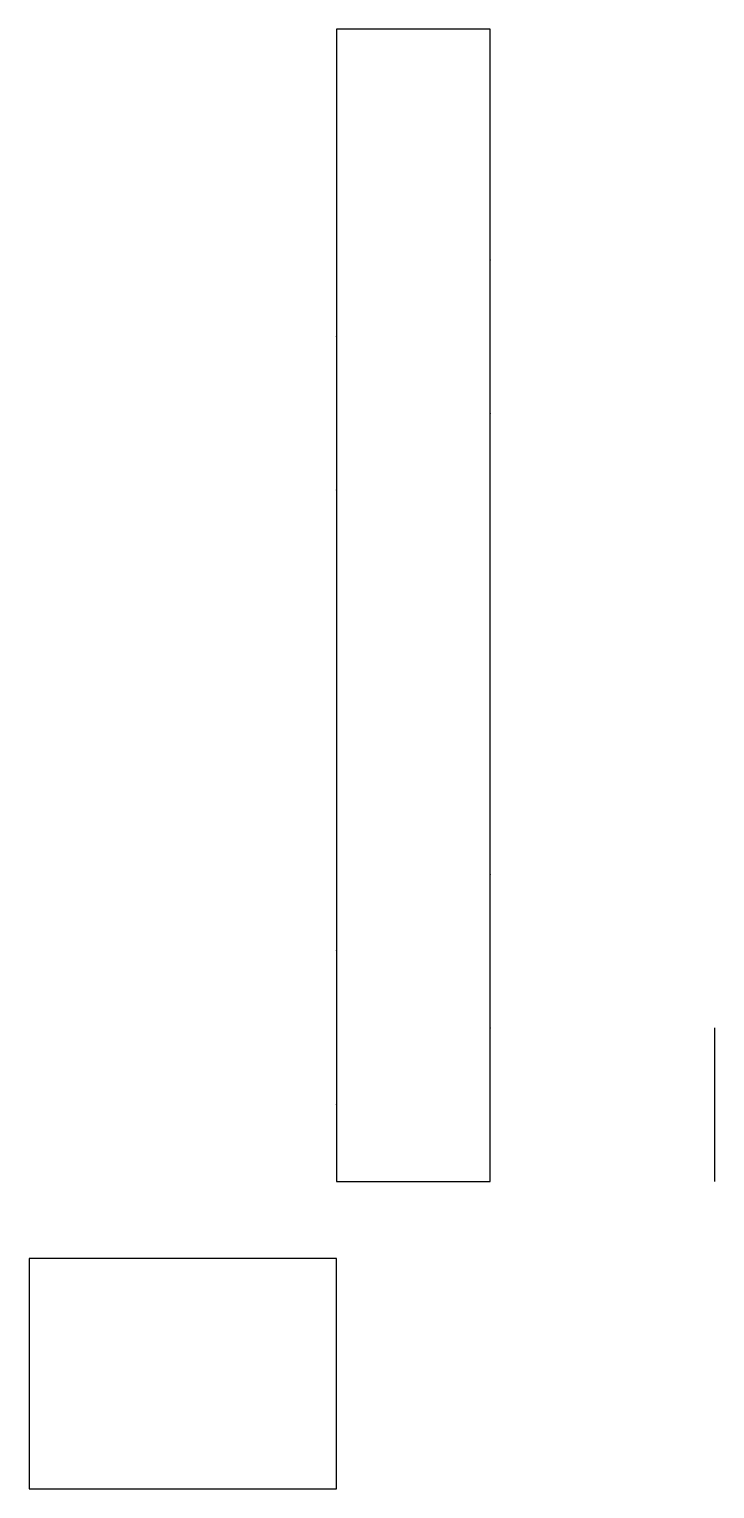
# Model space of a CAD drawing. Header units: millimetres. Extents: x 0 to 4463, y 0 to 9503.
import ezdxf

# ---------------------------------------------------------------- set-up
doc = ezdxf.new("R2010")
doc.units = ezdxf.units.MM
doc.header["$PDMODE"] = 3
doc.header["$PDSIZE"] = 0.5

msp = doc.modelspace()

# ---------------------------------------------------------------- linework, layer by layer
msp.add_line((4462.5, 2000), (4462.5, 3000))
for points in [[(2000, 2000), (3000, 2000), (3000, 9503), (2000, 9503), (2000, 2000)], [(0, 0), (2000, 0), (2000, 1500), (0, 1500), (0, 0)]]:
    msp.add_lwpolyline(points, close=True)
for p in [(3000, 9000), (2000, 8503), (3000, 8000), (2000, 7503), (3000, 7000), (2000, 6503), (3000, 6000), (2000, 5503), (3000, 5000), (2000, 4503), (3000, 4000), (2000, 3503), (3000, 3000), (2000, 2503), (1000, 1500), (2000, 1000), (0, 500), (1000, 0)]:
    msp.add_point(p)

doc.saveas('drawing.dxf')
